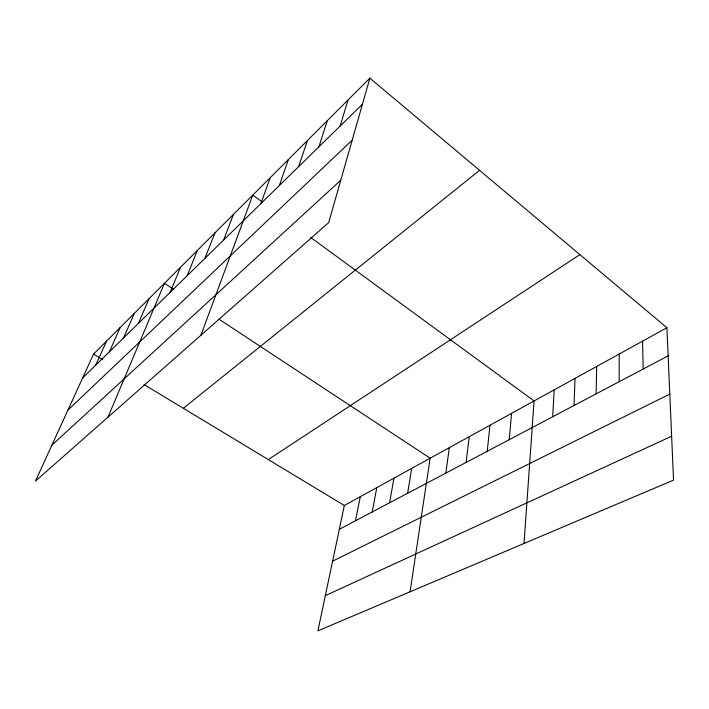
<?xml version="1.0" encoding="UTF-8"?>
<svg xmlns="http://www.w3.org/2000/svg" width="709" height="709" viewBox="0 0 709 709"><rect width="100%" height="100%" fill="white"/><g stroke="black" fill="none" stroke-linecap="round" stroke-linejoin="round"><path stroke-width="1.06" d="M596.154 393.832L596.668 366.456M574.015 405.513L575.008 378.384M552.701 416.75L554.163 389.879M524.022 543.493L534.063 400.948L310.648 237.418M509.23 439.686L511.561 413.347M487.225 451.296L489.963 425.249M466.114 462.428L469.234 436.673M445.837 473.125L449.302 447.654M410.059 591.793L430.141 458.209L219.001 319.21M407.613 493.278L411.699 468.374M389.587 502.796L393.929 478.167M372.216 511.951L376.807 487.606M355.475 520.787L360.287 496.699M666.912 327.744L344.352 505.49L317.907 630.85L673.55 480.117L666.912 327.744L369.868 78.15L93.561 354.101L35.45 481.11L328.666 222.626L369.868 78.15M340.152 126.042L348.048 99.934M318.935 146.807L327.239 120.725M298.702 166.597L307.369 140.568M279.381 185.492L288.377 159.534M260.921 203.554L270.2 177.684M200.948 335.215L252.794 195.072L262.569 202.225M223.645 240.032L233.429 214.41M204.963 258.306L214.969 232.844M187.158 275.721L197.359 250.437M170.169 292.338L180.538 267.24M107.998 417.158L164.453 283.299L173.652 289.352M138.432 323.393L149.058 298.675M123.588 337.918L134.311 313.405M109.363 351.832L120.167 327.531M95.724 365.17L106.598 341.082M82.634 377.977L362.423 104.258M67.931 410.112L352.187 140.143M51.917 445.128L340.754 180.254M183.347 408.295L479.559 170.32M268.321 459.592L579.891 254.62M339.327 529.304L668.144 355.865M332.601 561.173L669.801 394.098M325.325 595.657L671.636 436.239M93.561 354.101L102.832 359.693M144.033 384.57L344.352 505.49M642.567 341.162L643.16 369.043M619.17 354.057L619.187 381.69"/></g></svg>
